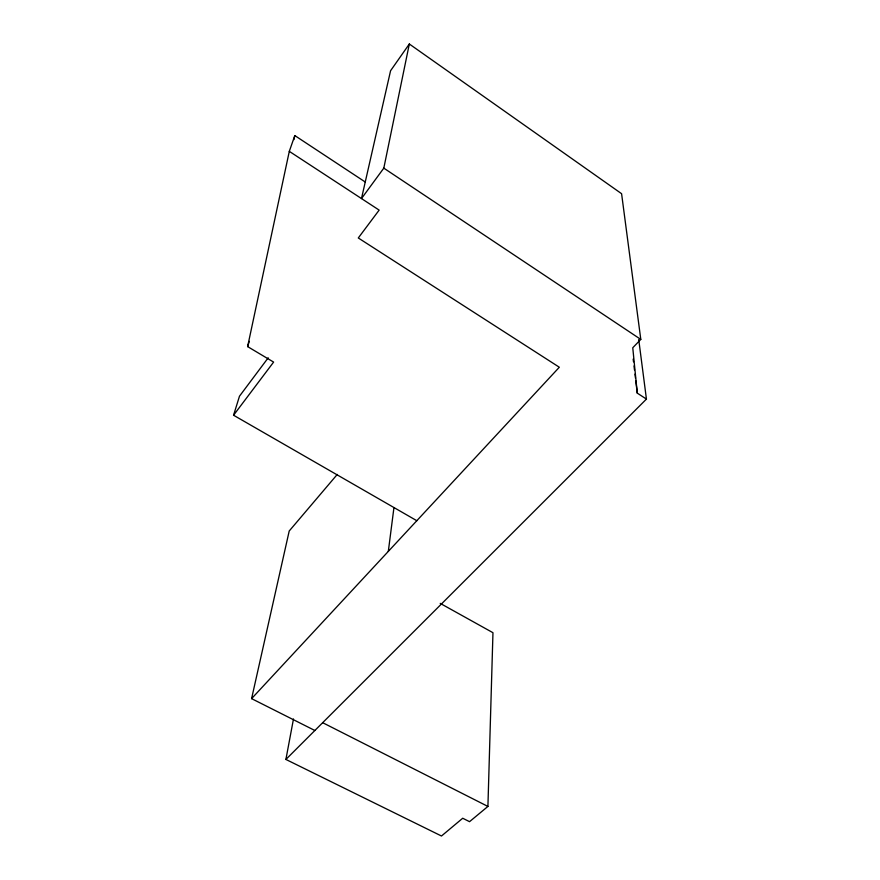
<?xml version="1.0" encoding="UTF-8"?>
<svg xmlns="http://www.w3.org/2000/svg" width="880" height="880" viewBox="0 0 880 880"><rect width="100%" height="100%" fill="white"/><g stroke="black" fill="none" stroke-linecap="round" stroke-linejoin="round"><path stroke-width="1.32" d="M293.48 718.96L285.901 759.44L441.485 836L462.715 818.246L469.557 821.667L487.916 806.432L492.965 632.709L440.22 603.372M388.322 551.386L393.899 507.969M409.321 44L390.577 70.741L361.482 198.561L383.812 168.135L409.321 44L621.588 193.699L640.794 339.416L632.764 347.754L637.274 393.129L646.437 399.091L285.901 759.44M416.812 520.707L233.563 415.239L273.614 362.087L247.621 346.599L289.3 151.349L294.822 135.575L365.244 182.006M293.964 139.59L294.822 135.575M314.864 730.499L251.592 698.632L289.212 531.003L337.26 474.441M233.563 415.239L239.481 396.209L268.213 357.808M247.621 346.599L249.293 341.363M251.592 698.632L559.328 367.235L358.292 237.974L379.148 210.111L289.3 151.349M322.674 722.689L487.916 806.432M383.812 168.135L640.794 339.416M638.726 339.515L646.437 399.091M633.182 359.117L633.512 361.845M634.007 365.926L634.491 370.007M634.986 374.088L635.481 378.169M635.8 380.886L637.274 393.129"/></g></svg>
